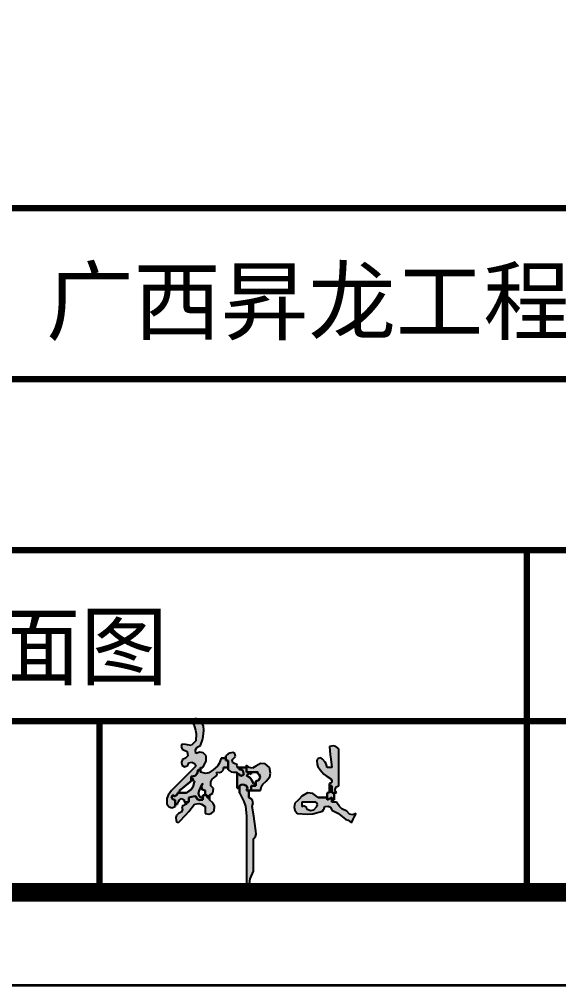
# Model space of a CAD drawing. Header units: millimetres. Extents: x -255 to 9196, y 129 to 426.
# Drawn here: x 3481.3 to 3510.3, y 129.3 to 181.3 of the extents above; entities that cross this region are included whole.
import ezdxf
from ezdxf.enums import TextEntityAlignment as Align

# ---------------------------------------------------------------- set-up
doc = ezdxf.new("R2010")
doc.units = ezdxf.units.MM
doc.layers.add('不打印', color=7, linetype='Continuous', plot=False)
doc.layers.add('地质-图框', color=7, linetype='Continuous')
doc.styles.add('LZ_PMT_LINE', font='', dxfattribs={"height": 2})
doc.styles.get("Standard").update_dxf_attribs({"font": 'simfang.ttf', "height": 2.5})
doc.styles.get('LZ_PMT_LINE').set_extended_font_data('SimSun')

# ---------------------------------------------------------------- blocks, each defined once
blk = doc.blocks.new('zhengyi')
h = blk.add_hatch(color=256)
h.dxf.hatch_style = 1
h.paths.add_polyline_path([(256.6931, 181.627), (256.7081, 181.638), (256.7147, 181.6434), (256.7166, 181.6509), (256.7133, 181.6588), (256.7264, 181.6573), (256.735, 181.6602), (256.7446, 181.6692), (256.7446, 181.6734), (256.7446, 181.6755), (256.7446, 181.6797), (256.7654, 181.6797), (256.7654, 181.7109), (256.7613, 181.7109), (256.7592, 181.7109), (256.755, 181.7109), (256.755, 181.7213), (256.7342, 181.7213), (256.7253, 181.6975), (256.7171, 181.6857), (256.6977, 181.6692), (256.679, 181.6554), (256.6628, 181.6525), (256.6404, 181.6588), (256.6404, 181.6692), (256.63, 181.6692), (256.6264, 181.6519), (256.6161, 181.6415), (256.5987, 181.638), (256.5987, 181.6276), (256.6092, 181.6276), (256.6068, 181.6236), (256.6097, 181.6176), (256.6144, 181.6171), (256.6071, 181.5928), (256.5983, 181.5802), (256.5779, 181.5651), (256.5466, 181.5651), (256.5362, 181.5651), (256.5352, 181.5558), (256.5234, 181.5499), (256.5154, 181.5546), (256.5106, 181.5466), (256.5165, 181.5348), (256.5258, 181.5338), (256.5258, 181.513), (256.5362, 181.513), (256.5387, 181.5219), (256.5409, 181.5264), (256.5466, 181.5338), (256.5547, 181.5386), (256.5665, 181.5326), (256.5675, 181.5234), (256.5883, 181.5234), (256.5883, 181.5317), (256.5883, 181.5359), (256.5883, 181.5442), (256.6007, 181.5469), (256.607, 181.5479), (256.6196, 181.5494), (256.6259, 181.537), (256.6371, 181.5314), (256.6508, 181.5338), (256.6508, 181.5442), (256.6404, 181.5442), (256.633, 181.5545), (256.6316, 181.5633), (256.6352, 181.5755), (256.6414, 181.588), (256.6443, 181.5937), (256.6436, 181.5957), (256.6508, 181.6067), (256.6446, 181.5942), (256.6443, 181.5937), (256.6489, 181.58), (256.6612, 181.5755), (256.6612, 181.5546), (256.6717, 181.5546), (256.6717, 181.5505), (256.6717, 181.5484), (256.6717, 181.5442), (256.6821, 181.5442), (256.6821, 181.5546), (256.6966, 181.563), (256.6993, 181.5846), (256.6873, 181.5963), (256.6871, 181.6149)])
h.paths.add_polyline_path([(256.6664, 181.7317), (256.6531, 181.7455), (256.6375, 181.749), (256.6196, 181.7422), (256.6185, 181.7589), (256.6254, 181.7711), (256.6404, 181.7786), (256.6503, 181.8046), (256.6535, 181.8187), (256.656, 181.8463), (256.6549, 181.8678), (256.6476, 181.881), (256.63, 181.8932), (256.6219, 181.9001), (256.6087, 181.8975), (256.6039, 181.888), (256.6016, 181.884), (256.6045, 181.8781), (256.6092, 181.8776), (256.6189, 181.8476), (256.6211, 181.831), (256.6196, 181.7995), (256.6112, 181.7911), (256.6071, 181.787), (256.5987, 181.7786), (256.5822, 181.7817), (256.5738, 181.7827), (256.5571, 181.7838), (256.553, 181.7734), (256.5573, 181.7625), (256.5675, 181.7578), (256.5804, 181.7507), (256.5831, 181.7317), (256.5727, 181.7213), (256.5602, 181.715), (256.5547, 181.7038), (256.5571, 181.6901), (256.5681, 181.6829), (256.5838, 181.6881), (256.5883, 181.7005), (256.6021, 181.7029), (256.6132, 181.6973), (256.6196, 181.6849), (256.5758, 181.6411), (256.5539, 181.6192), (256.5102, 181.5755), (256.4943, 181.5544), (256.4893, 181.5393), (256.4893, 181.513), (256.4988, 181.5011), (256.5115, 181.4975), (256.5258, 181.5025), (256.5258, 181.5338), (256.5165, 181.5348), (256.5106, 181.5466), (256.5154, 181.5546), (256.5234, 181.5499), (256.5352, 181.5558), (256.5362, 181.5651), (256.5466, 181.5651), (256.5466, 181.5755), (256.5675, 181.5921), (256.5779, 181.6005), (256.5987, 181.6171), (256.5987, 181.6276), (256.5987, 181.638), (256.6161, 181.6415), (256.6264, 181.6519), (256.63, 181.6692), (256.6404, 181.6692), (256.6404, 181.6797), (256.6446, 181.6797), (256.6467, 181.6797), (256.6508, 181.6797), (256.6621, 181.6982), (256.6657, 181.71)])
h.paths.add_polyline_path([(256.6985, 181.5185), (256.6821, 181.5338), (256.6821, 181.5442), (256.6717, 181.5442), (256.6717, 181.5484), (256.6717, 181.5505), (256.6717, 181.5546), (256.6508, 181.5546), (256.6508, 181.5442), (256.6508, 181.5338), (256.6371, 181.5314), (256.6259, 181.537), (256.6196, 181.5494), (256.607, 181.5479), (256.6007, 181.5469), (256.5883, 181.5442), (256.5883, 181.5359), (256.5883, 181.5317), (256.5883, 181.5234), (256.5779, 181.5234), (256.5779, 181.513), (256.5689, 181.5105), (256.5644, 181.5083), (256.5571, 181.5025), (256.5595, 181.4888), (256.5539, 181.4776), (256.5414, 181.4713), (256.5323, 181.4618), (256.5294, 181.4531), (256.531, 181.44), (256.5326, 181.4336), (256.5415, 181.4307), (256.5466, 181.4348), (256.5751, 181.4648), (256.5887, 181.4805), (256.6144, 181.513), (256.6331, 181.5171), (256.646, 181.5142), (256.6612, 181.5025), (256.6612, 181.49), (256.6612, 181.4838), (256.6612, 181.4713), (256.6781, 181.468), (256.6896, 181.4709), (256.7029, 181.4817), (256.7042, 181.5041)])
h.paths.add_polyline_path([(256.8718, 181.6241), (256.8647, 181.6325), (256.8488, 181.6432), (256.8542, 181.6498), (256.8617, 181.6517), (256.8696, 181.6484), (256.8696, 181.6588), (256.8488, 181.6588), (256.8488, 181.6797), (256.8175, 181.6797), (256.8175, 181.6692), (256.8249, 181.6705), (256.8314, 181.6661), (256.8331, 181.6588), (256.8373, 181.6537), (256.8343, 181.6448), (256.8279, 181.6432), (256.8239, 181.6409), (256.8181, 181.6438), (256.8175, 181.6484), (256.8071, 181.6484), (256.8071, 181.5859), (256.8175, 181.5859), (256.8175, 181.5963), (256.8242, 181.6017), (256.8299, 181.6031), (256.8383, 181.6015), (256.8485, 181.5968), (256.8529, 181.5859), (256.8488, 181.5755), (256.8696, 181.5755), (256.8696, 181.5963), (256.8779, 181.5963), (256.8821, 181.5963), (256.8904, 181.5963), (256.8904, 181.6067), (256.88, 181.6067)])
h.paths.add_polyline_path([(256.8314, 181.6661), (256.8249, 181.6705), (256.8175, 181.6692), (256.8175, 181.6797), (256.8071, 181.6797), (256.8083, 181.6871), (256.804, 181.6936), (256.7967, 181.6953), (256.7872, 181.7), (256.7845, 181.7133), (256.7915, 181.7213), (256.7984, 181.7293), (256.7958, 181.7426), (256.7863, 181.7474), (256.7726, 181.7445), (256.7655, 181.7409), (256.755, 181.7317), (256.755, 181.7109), (256.7592, 181.7109), (256.7613, 181.7109), (256.7654, 181.7109), (256.7654, 181.6797), (256.7654, 181.6692), (256.78, 181.6601), (256.79, 181.6576), (256.8071, 181.6588), (256.8071, 181.6484), (256.8175, 181.6484), (256.8181, 181.6438), (256.8239, 181.6409), (256.8279, 181.6432), (256.8343, 181.6448), (256.8373, 181.6537), (256.8331, 181.6588)])
h.paths.add_polyline_path([(256.9529, 181.6797), (256.9333, 181.6953), (256.9124, 181.697), (256.8904, 181.6849), (256.8757, 181.6768), (256.8611, 181.6786), (256.8488, 181.6901), (256.8488, 181.6588), (256.9009, 181.6588), (256.8985, 181.6548), (256.9014, 181.6489), (256.9061, 181.6484), (256.9101, 181.635), (256.9036, 181.622), (256.8904, 181.6171), (256.8904, 181.6067), (256.8904, 181.5963), (256.8821, 181.5963), (256.8779, 181.5963), (256.8696, 181.5963), (256.8696, 181.5755), (256.9113, 181.5755), (256.9168, 181.5943), (256.9228, 181.6039), (256.9373, 181.6171), (256.9534, 181.6373), (256.9577, 181.6543)])
h.paths.add_polyline_path([(256.8792, 181.5198), (256.8738, 181.5341), (256.8592, 181.5442), (256.8592, 181.5755), (256.8488, 181.5755), (256.8529, 181.5859), (256.8485, 181.5968), (256.8383, 181.6015), (256.8299, 181.6031), (256.8242, 181.6017), (256.8175, 181.5963), (256.8175, 181.5859), (256.8175, 181.5651), (256.8372, 181.5262), (256.8438, 181.5041), (256.8488, 181.4609), (256.8488, 181.3234), (256.8488, 181.2546), (256.8488, 181.1171), (256.8571, 181.1171), (256.8613, 181.1171), (256.8696, 181.1171), (256.8621, 181.1541), (256.8646, 181.1764), (256.88, 181.2108), (256.88, 181.2692), (256.88, 181.2983), (256.88, 181.3567), (256.8899, 181.3682), (256.8928, 181.3782), (256.8904, 181.3932), (256.8842, 181.4369), (256.8811, 181.4588), (256.8748, 181.5025)])
h.paths.add_polyline_path([(257.2342, 181.5442), (257.2259, 181.54), (257.2217, 181.538), (257.2134, 181.5338), (257.2134, 181.5442), (257.1717, 181.5442), (257.1488, 181.5623), (257.1241, 181.5641), (257.0988, 181.5494), (257.0863, 181.5369), (257.08, 181.5307), (257.0675, 181.5182), (257.0634, 181.4994), (257.0663, 181.4865), (257.078, 181.4713), (257.1239, 181.4678), (257.1481, 181.47), (257.1926, 181.4817), (257.1967, 181.49), (257.1988, 181.4942), (257.203, 181.5025), (257.2168, 181.5049), (257.2279, 181.4994), (257.2342, 181.4869), (257.261, 181.4733), (257.2739, 181.4647), (257.2967, 181.4452), (257.3081, 181.4409), (257.3137, 181.4376), (257.3228, 181.4296), (257.3311, 181.4463), (257.3353, 181.4546), (257.3436, 181.4713), (257.3275, 181.4654), (257.3134, 181.4689), (257.302, 181.4817), (257.2796, 181.493), (257.269, 181.5025), (257.2551, 181.5234), (257.2467, 181.5234), (257.2426, 181.5234), (257.2342, 181.5234)])
h.paths.add_polyline_path([(257.1677, 181.5176), (257.1695, 181.5106), (257.1665, 181.5025), (257.1531, 181.4888), (257.1376, 181.4853), (257.1196, 181.4921), (257.1186, 181.5014), (257.1068, 181.5073), (257.0988, 181.5025), (257.0988, 181.5109), (257.0988, 181.515), (257.0988, 181.5234), (257.1238, 181.5234), (257.1363, 181.5234), (257.1613, 181.5234)], flags=16)
h.paths.add_polyline_path([(257.2655, 181.663), (257.2655, 181.6963), (257.2655, 181.763), (257.2522, 181.7738), (257.2407, 181.7767), (257.2238, 181.7734), (257.2268, 181.7358), (257.2289, 181.717), (257.2342, 181.6797), (257.2259, 181.6797), (257.2217, 181.6797), (257.2134, 181.6797), (257.2078, 181.6955), (257.2034, 181.7033), (257.1926, 181.7161), (257.1845, 181.7231), (257.1712, 181.7204), (257.1665, 181.7109), (257.1673, 181.6931), (257.171, 181.6831), (257.1821, 181.6692), (257.1979, 181.6497), (257.2078, 181.6409), (257.229, 181.6276), (257.2347, 181.6211), (257.2319, 181.6097), (257.2238, 181.6067), (257.2238, 181.5963), (257.2342, 181.5963), (257.2342, 181.5838), (257.2342, 181.5776), (257.2342, 181.5651), (257.2551, 181.5651), (257.2479, 181.5761), (257.2531, 181.5918), (257.2655, 181.5963)])
h.paths.add_polyline_path([(257.2447, 181.5651), (257.2342, 181.5651), (257.2342, 181.5776), (257.2342, 181.5838), (257.2342, 181.5963), (257.2238, 181.5963), (257.2238, 181.5651), (257.2197, 181.5651), (257.2176, 181.5651), (257.2134, 181.5651), (257.2134, 181.5338), (257.2217, 181.538), (257.2259, 181.54), (257.2342, 181.5442), (257.2342, 181.5338), (257.2447, 181.5338)])
for p, q in [((256.6039, 181.888), (256.6016, 181.884)), ((256.6016, 181.884), (256.6045, 181.8781)), ((256.6087, 181.8975), (256.6039, 181.888)), ((256.6045, 181.8781), (256.6092, 181.8776)), ((256.6219, 181.9001), (256.6087, 181.8975)), ((256.6092, 181.8776), (256.6189, 181.8476)), ((256.63, 181.8932), (256.6219, 181.9001)), ((256.6476, 181.881), (256.63, 181.8932)), ((256.6549, 181.8678), (256.6476, 181.881)), ((256.6189, 181.8476), (256.6211, 181.831)), ((256.6211, 181.831), (256.6196, 181.7995)), ((256.6535, 181.8187), (256.656, 181.8463)), ((256.656, 181.8463), (256.6549, 181.8678)), ((256.5571, 181.7838), (256.553, 181.7734)), ((256.5738, 181.7827), (256.5571, 181.7838)), ((256.6071, 181.787), (256.5987, 181.7786)), ((256.6112, 181.7911), (256.6071, 181.787)), ((256.6196, 181.7995), (256.6112, 181.7911)), ((256.6404, 181.7786), (256.6503, 181.8046)), ((256.6503, 181.8046), (256.6535, 181.8187)), ((256.553, 181.7734), (256.5573, 181.7625)), ((256.5573, 181.7625), (256.5675, 181.7578)), ((256.5675, 181.7578), (256.5804, 181.7507)), ((256.5822, 181.7817), (256.5738, 181.7827)), ((256.5804, 181.7507), (256.5831, 181.7317)), ((256.5987, 181.7786), (256.5822, 181.7817)), ((256.6185, 181.7589), (256.6254, 181.7711)), ((256.6196, 181.7422), (256.6185, 181.7589)), ((256.6375, 181.749), (256.6196, 181.7422)), ((256.6254, 181.7711), (256.6404, 181.7786)), ((256.6531, 181.7455), (256.6375, 181.749)), ((256.6664, 181.7317), (256.6531, 181.7455)), ((256.7655, 181.7409), (256.755, 181.7317)), ((256.7726, 181.7445), (256.7655, 181.7409)), ((256.7863, 181.7474), (256.7726, 181.7445)), ((256.7958, 181.7426), (256.7863, 181.7474)), ((256.7984, 181.7293), (256.7958, 181.7426)), ((257.2407, 181.7767), (257.2238, 181.7734)), ((257.2238, 181.7734), (257.2268, 181.7358)), ((257.2522, 181.7738), (257.2407, 181.7767)), ((257.2655, 181.763), (257.2522, 181.7738)), ((257.2655, 181.6963), (257.2655, 181.763)), ((256.5602, 181.715), (256.5547, 181.7038)), ((256.5547, 181.7038), (256.5571, 181.6901)), ((256.5727, 181.7213), (256.5602, 181.715)), ((256.5831, 181.7317), (256.5727, 181.7213)), ((256.5838, 181.6881), (256.5883, 181.7005)), ((256.5883, 181.7005), (256.6021, 181.7029)), ((256.6021, 181.7029), (256.6132, 181.6973)), ((256.6132, 181.6973), (256.6196, 181.6849)), ((256.6508, 181.6797), (256.6621, 181.6982)), ((256.6621, 181.6982), (256.6657, 181.71)), ((256.6657, 181.71), (256.6664, 181.7317)), ((256.7253, 181.6975), (256.7171, 181.6857)), ((256.7342, 181.7213), (256.7253, 181.6975)), ((256.755, 181.7213), (256.7342, 181.7213)), ((256.7342, 181.7213), (256.755, 181.7213)), ((256.755, 181.7213), (256.7342, 181.7213)), ((256.755, 181.7317), (256.755, 181.7109)), ((256.755, 181.7109), (256.755, 181.7317)), ((256.755, 181.7317), (256.755, 181.7109)), ((256.755, 181.7109), (256.755, 181.7213)), ((256.755, 181.7213), (256.755, 181.7109)), ((256.755, 181.7109), (256.755, 181.7213)), ((256.755, 181.7109), (256.7592, 181.7109)), ((256.7592, 181.7109), (256.755, 181.7109)), ((256.7592, 181.7109), (256.7613, 181.7109)), ((256.7613, 181.7109), (256.7592, 181.7109)), ((256.7613, 181.7109), (256.7654, 181.7109)), ((256.7654, 181.7109), (256.7613, 181.7109)), ((256.7654, 181.7109), (256.7654, 181.6692)), ((256.7654, 181.6692), (256.7654, 181.7109)), ((256.7654, 181.7109), (256.7654, 181.6692)), ((256.7654, 181.6797), (256.7654, 181.7109)), ((256.7654, 181.7109), (256.7654, 181.6797)), ((256.7654, 181.6797), (256.7654, 181.7109)), ((256.7845, 181.7133), (256.7915, 181.7213)), ((256.7872, 181.7), (256.7845, 181.7133)), ((256.7967, 181.6953), (256.7872, 181.7)), ((256.7915, 181.7213), (256.7984, 181.7293)), ((256.9124, 181.697), (256.8904, 181.6849)), ((256.9333, 181.6953), (256.9124, 181.697)), ((257.1712, 181.7204), (257.1665, 181.7109)), ((257.1665, 181.7109), (257.1673, 181.6931)), ((257.1845, 181.7231), (257.1712, 181.7204)), ((257.1926, 181.7161), (257.1845, 181.7231)), ((257.2034, 181.7033), (257.1926, 181.7161)), ((257.2078, 181.6955), (257.2034, 181.7033)), ((257.2268, 181.7358), (257.2289, 181.717)), ((257.2289, 181.717), (257.2342, 181.6797)), ((257.2655, 181.663), (257.2655, 181.6963)), ((256.5571, 181.6901), (256.5681, 181.6829)), ((256.5681, 181.6829), (256.5838, 181.6881)), ((256.6196, 181.6849), (256.5758, 181.6411)), ((256.63, 181.6692), (256.6264, 181.6519)), ((256.6264, 181.6519), (256.63, 181.6692)), ((256.6404, 181.6692), (256.63, 181.6692)), ((256.63, 181.6692), (256.6404, 181.6692)), ((256.6404, 181.6692), (256.63, 181.6692)), ((256.63, 181.6692), (256.6404, 181.6692)), ((256.6404, 181.6692), (256.63, 181.6692)), ((256.63, 181.6692), (256.6404, 181.6692)), ((256.6404, 181.6692), (256.6404, 181.6797)), ((256.6404, 181.6797), (256.6404, 181.6692)), ((256.6404, 181.6692), (256.6404, 181.6797)), ((256.6404, 181.6797), (256.6446, 181.6797)), ((256.6404, 181.6588), (256.6404, 181.6692)), ((256.6404, 181.6692), (256.6404, 181.6588)), ((256.6404, 181.6588), (256.6404, 181.6692)), ((256.6628, 181.6525), (256.6404, 181.6588)), ((256.6446, 181.6797), (256.6467, 181.6797)), ((256.6467, 181.6797), (256.6508, 181.6797)), ((256.679, 181.6554), (256.6628, 181.6525)), ((256.6977, 181.6692), (256.679, 181.6554)), ((256.7171, 181.6857), (256.6977, 181.6692)), ((256.7166, 181.6509), (256.7133, 181.6588)), ((256.7133, 181.6588), (256.7264, 181.6573)), ((256.7264, 181.6573), (256.735, 181.6602)), ((256.735, 181.6602), (256.7446, 181.6692)), ((256.7446, 181.6755), (256.7446, 181.6797)), ((256.7446, 181.6797), (256.7654, 181.6797)), ((256.7654, 181.6797), (256.7446, 181.6797)), ((256.7446, 181.6797), (256.7654, 181.6797)), ((256.7446, 181.6734), (256.7446, 181.6755)), ((256.7446, 181.6692), (256.7446, 181.6734)), ((256.7654, 181.6692), (256.78, 181.6601)), ((256.78, 181.6601), (256.79, 181.6576)), ((256.79, 181.6576), (256.8071, 181.6588)), ((256.804, 181.6936), (256.7967, 181.6953)), ((256.8083, 181.6871), (256.804, 181.6936)), ((256.8071, 181.6797), (256.8083, 181.6871)), ((256.8175, 181.6797), (256.8071, 181.6797)), ((256.8071, 181.6797), (256.8175, 181.6797)), ((256.8175, 181.6797), (256.8071, 181.6797)), ((256.8071, 181.6588), (256.8071, 181.6484)), ((256.8071, 181.6484), (256.8071, 181.6588)), ((256.8071, 181.6588), (256.8071, 181.6484)), ((256.8488, 181.6797), (256.8175, 181.6797)), ((256.8175, 181.6797), (256.8488, 181.6797)), ((256.8488, 181.6797), (256.8175, 181.6797)), ((256.8175, 181.6797), (256.8175, 181.6692)), ((256.8175, 181.6692), (256.8175, 181.6797)), ((256.8175, 181.6797), (256.8175, 181.6692)), ((256.8175, 181.6692), (256.8175, 181.6797)), ((256.8175, 181.6797), (256.8175, 181.6692)), ((256.8175, 181.6692), (256.8175, 181.6797)), ((256.8175, 181.6692), (256.8249, 181.6705)), ((256.8249, 181.6705), (256.8175, 181.6692)), ((256.8249, 181.6705), (256.8314, 181.6661)), ((256.8314, 181.6661), (256.8249, 181.6705)), ((256.8314, 181.6661), (256.8331, 181.6588)), ((256.8331, 181.6588), (256.8314, 181.6661)), ((256.8331, 181.6588), (256.8373, 181.6537)), ((256.8373, 181.6537), (256.8331, 181.6588)), ((256.8373, 181.6537), (256.8343, 181.6448)), ((256.8343, 181.6448), (256.8373, 181.6537)), ((256.8611, 181.6786), (256.8488, 181.6901)), ((256.8488, 181.6901), (256.8488, 181.6588)), ((256.8488, 181.6588), (256.8488, 181.6901)), ((256.8488, 181.6901), (256.8488, 181.6588)), ((256.8488, 181.6588), (256.8488, 181.6797)), ((256.8488, 181.6797), (256.8488, 181.6588)), ((256.8488, 181.6588), (256.8488, 181.6797)), ((256.8696, 181.6588), (256.8488, 181.6588)), ((256.8488, 181.6588), (256.8696, 181.6588)), ((256.8696, 181.6588), (256.8488, 181.6588)), ((256.8488, 181.6588), (256.9009, 181.6588)), ((256.9009, 181.6588), (256.8488, 181.6588)), ((256.8488, 181.6588), (256.9009, 181.6588)), ((256.8757, 181.6768), (256.8611, 181.6786)), ((256.8696, 181.6484), (256.8696, 181.6588)), ((256.8696, 181.6588), (256.8696, 181.6484)), ((256.8696, 181.6484), (256.8696, 181.6588)), ((256.9009, 181.6588), (256.8696, 181.6588)), ((256.8696, 181.6588), (256.9009, 181.6588)), ((256.9009, 181.6588), (256.8696, 181.6588)), ((256.8696, 181.6588), (256.8696, 181.6484)), ((256.8696, 181.6484), (256.8696, 181.6588)), ((256.8696, 181.6588), (256.8696, 181.6484)), ((256.8904, 181.6849), (256.8757, 181.6768)), ((256.9009, 181.6588), (256.8985, 181.6548)), ((256.8985, 181.6548), (256.9009, 181.6588)), ((256.8985, 181.6548), (256.9014, 181.6489)), ((256.9014, 181.6489), (256.8985, 181.6548)), ((256.9529, 181.6797), (256.9333, 181.6953)), ((256.9577, 181.6543), (256.9529, 181.6797)), ((256.9534, 181.6373), (256.9577, 181.6543)), ((257.1673, 181.6931), (257.171, 181.6831)), ((257.171, 181.6831), (257.1821, 181.6692)), ((257.1821, 181.6692), (257.1979, 181.6497)), ((257.2134, 181.6797), (257.2078, 181.6955)), ((257.2217, 181.6797), (257.2134, 181.6797)), ((257.2259, 181.6797), (257.2217, 181.6797)), ((257.2342, 181.6797), (257.2259, 181.6797)), ((257.2655, 181.5963), (257.2655, 181.663)), ((256.5539, 181.6192), (256.5102, 181.5755)), ((256.5758, 181.6411), (256.5539, 181.6192)), ((256.5779, 181.6005), (256.5987, 181.6171)), ((256.5987, 181.6171), (256.5779, 181.6005)), ((256.6161, 181.6415), (256.5987, 181.638)), ((256.5987, 181.638), (256.6161, 181.6415)), ((256.5987, 181.638), (256.5987, 181.6276)), ((256.5987, 181.6276), (256.5987, 181.638)), ((256.5987, 181.638), (256.5987, 181.6276)), ((256.5987, 181.6171), (256.5987, 181.638)), ((256.5987, 181.638), (256.5987, 181.6171)), ((256.5987, 181.6171), (256.5987, 181.638)), ((256.5987, 181.6276), (256.6092, 181.6276)), ((256.6092, 181.6276), (256.5987, 181.6276)), ((256.5987, 181.6276), (256.6092, 181.6276)), ((256.6092, 181.6276), (256.5987, 181.6276)), ((256.5987, 181.6276), (256.6092, 181.6276)), ((256.6092, 181.6276), (256.5987, 181.6276)), ((256.5987, 181.6276), (256.5987, 181.6171)), ((256.5987, 181.6171), (256.5987, 181.6276)), ((256.5987, 181.6276), (256.5987, 181.6171)), ((256.6092, 181.6276), (256.6068, 181.6236)), ((256.6068, 181.6236), (256.6092, 181.6276)), ((256.6068, 181.6236), (256.6097, 181.6176)), ((256.6097, 181.6176), (256.6068, 181.6236)), ((256.6144, 181.6171), (256.6071, 181.5928)), ((256.6071, 181.5928), (256.6144, 181.6171)), ((256.6097, 181.6176), (256.6144, 181.6171)), ((256.6144, 181.6171), (256.6097, 181.6176)), ((256.6264, 181.6519), (256.6161, 181.6415)), ((256.6161, 181.6415), (256.6264, 181.6519)), ((256.6871, 181.6149), (256.6931, 181.627)), ((256.6873, 181.5963), (256.6871, 181.6149)), ((256.6931, 181.627), (256.7081, 181.638)), ((256.7081, 181.638), (256.7147, 181.6434)), ((256.7147, 181.6434), (256.7166, 181.6509)), ((256.8175, 181.6484), (256.8071, 181.6484)), ((256.8071, 181.6484), (256.8175, 181.6484)), ((256.8175, 181.6484), (256.8071, 181.6484)), ((256.8071, 181.6484), (256.8071, 181.5859)), ((256.8071, 181.5859), (256.8071, 181.6484)), ((256.8071, 181.6484), (256.8071, 181.5859)), ((256.8071, 181.6484), (256.8175, 181.6484)), ((256.8175, 181.6484), (256.8071, 181.6484)), ((256.8071, 181.6484), (256.8175, 181.6484)), ((256.8181, 181.6438), (256.8175, 181.6484)), ((256.8175, 181.6484), (256.8181, 181.6438)), ((256.8239, 181.6409), (256.8181, 181.6438)), ((256.8181, 181.6438), (256.8239, 181.6409)), ((256.8279, 181.6432), (256.8239, 181.6409)), ((256.8239, 181.6409), (256.8279, 181.6432)), ((256.8343, 181.6448), (256.8279, 181.6432)), ((256.8279, 181.6432), (256.8343, 181.6448)), ((256.8488, 181.6432), (256.8542, 181.6498)), ((256.8542, 181.6498), (256.8488, 181.6432)), ((256.8647, 181.6325), (256.8488, 181.6432)), ((256.8488, 181.6432), (256.8647, 181.6325)), ((256.8542, 181.6498), (256.8617, 181.6517)), ((256.8617, 181.6517), (256.8542, 181.6498)), ((256.8617, 181.6517), (256.8696, 181.6484)), ((256.8696, 181.6484), (256.8617, 181.6517)), ((256.8718, 181.6241), (256.8647, 181.6325)), ((256.8647, 181.6325), (256.8718, 181.6241)), ((256.88, 181.6067), (256.8718, 181.6241)), ((256.8718, 181.6241), (256.88, 181.6067)), ((256.9036, 181.622), (256.8904, 181.6171)), ((256.8904, 181.6171), (256.9036, 181.622)), ((256.8904, 181.6171), (256.8904, 181.5963)), ((256.8904, 181.5963), (256.8904, 181.6171)), ((256.8904, 181.6171), (256.8904, 181.5963)), ((256.8904, 181.6067), (256.8904, 181.6171)), ((256.8904, 181.6171), (256.8904, 181.6067)), ((256.8904, 181.6067), (256.8904, 181.6171)), ((256.9014, 181.6489), (256.9061, 181.6484)), ((256.9061, 181.6484), (256.9014, 181.6489)), ((256.9101, 181.635), (256.9036, 181.622)), ((256.9036, 181.622), (256.9101, 181.635)), ((256.9061, 181.6484), (256.9101, 181.635)), ((256.9101, 181.635), (256.9061, 181.6484)), ((256.9228, 181.6039), (256.9373, 181.6171)), ((256.9373, 181.6171), (256.9534, 181.6373)), ((257.1979, 181.6497), (257.2078, 181.6409)), ((257.2078, 181.6409), (257.229, 181.6276)), ((257.2319, 181.6097), (257.2238, 181.6067)), ((257.229, 181.6276), (257.2347, 181.6211)), ((257.2347, 181.6211), (257.2319, 181.6097)), ((256.5102, 181.5755), (256.4943, 181.5544)), ((256.5466, 181.5755), (256.5675, 181.5921)), ((256.5675, 181.5921), (256.5466, 181.5755)), ((256.5466, 181.5651), (256.5466, 181.5755)), ((256.5466, 181.5755), (256.5466, 181.5651)), ((256.5466, 181.5651), (256.5466, 181.5755)), ((256.5466, 181.5755), (256.5466, 181.5651)), ((256.5466, 181.5651), (256.5466, 181.5755)), ((256.5466, 181.5755), (256.5466, 181.5651)), ((256.5675, 181.5921), (256.5779, 181.6005)), ((256.5779, 181.6005), (256.5675, 181.5921)), ((256.5983, 181.5802), (256.5779, 181.5651)), ((256.5779, 181.5651), (256.5983, 181.5802)), ((256.6071, 181.5928), (256.5983, 181.5802)), ((256.5983, 181.5802), (256.6071, 181.5928)), ((256.6316, 181.5633), (256.6352, 181.5755)), ((256.6352, 181.5755), (256.6316, 181.5633)), ((256.6352, 181.5755), (256.6414, 181.588)), ((256.6414, 181.588), (256.6352, 181.5755)), ((256.6414, 181.588), (256.6446, 181.5942)), ((256.6446, 181.5942), (256.6414, 181.588)), ((256.6508, 181.6067), (256.6436, 181.5957)), ((256.6436, 181.5957), (256.6508, 181.6067)), ((256.6436, 181.5957), (256.6489, 181.58)), ((256.6489, 181.58), (256.6436, 181.5957)), ((256.6446, 181.5942), (256.6508, 181.6067)), ((256.6508, 181.6067), (256.6446, 181.5942)), ((256.6489, 181.58), (256.6612, 181.5755)), ((256.6612, 181.5755), (256.6489, 181.58)), ((256.6612, 181.5755), (256.6612, 181.5546)), ((256.6612, 181.5546), (256.6612, 181.5755)), ((256.6612, 181.5755), (256.6612, 181.5546)), ((256.6612, 181.5546), (256.6612, 181.5755)), ((256.6612, 181.5755), (256.6612, 181.5546)), ((256.6612, 181.5546), (256.6612, 181.5755)), ((256.6993, 181.5846), (256.6873, 181.5963)), ((256.6966, 181.563), (256.6993, 181.5846)), ((256.8071, 181.5859), (256.8175, 181.5859)), ((256.8175, 181.5859), (256.8071, 181.5859)), ((256.8071, 181.5859), (256.8175, 181.5859)), ((256.8242, 181.6017), (256.8175, 181.5963)), ((256.8175, 181.5963), (256.8242, 181.6017)), ((256.8175, 181.5963), (256.8175, 181.5651)), ((256.8175, 181.5651), (256.8175, 181.5963)), ((256.8175, 181.5963), (256.8175, 181.5651)), ((256.8175, 181.5859), (256.8175, 181.5963)), ((256.8175, 181.5963), (256.8175, 181.5859)), ((256.8175, 181.5859), (256.8175, 181.5963)), ((256.8299, 181.6031), (256.8242, 181.6017)), ((256.8242, 181.6017), (256.8299, 181.6031)), ((256.8383, 181.6015), (256.8299, 181.6031)), ((256.8299, 181.6031), (256.8383, 181.6015)), ((256.8485, 181.5968), (256.8383, 181.6015)), ((256.8383, 181.6015), (256.8485, 181.5968)), ((256.8529, 181.5859), (256.8485, 181.5968)), ((256.8485, 181.5968), (256.8529, 181.5859)), ((256.8488, 181.5755), (256.8529, 181.5859)), ((256.8529, 181.5859), (256.8488, 181.5755)), ((256.8592, 181.5755), (256.8488, 181.5755)), ((256.8488, 181.5755), (256.8592, 181.5755)), ((256.8592, 181.5755), (256.8488, 181.5755)), ((256.8488, 181.5755), (256.8696, 181.5755)), ((256.8696, 181.5755), (256.8488, 181.5755)), ((256.8488, 181.5755), (256.8696, 181.5755)), ((256.8592, 181.5442), (256.8592, 181.5755)), ((256.8592, 181.5755), (256.8592, 181.5442)), ((256.8592, 181.5442), (256.8592, 181.5755)), ((256.8696, 181.5755), (256.8696, 181.5963)), ((256.8696, 181.5963), (256.8696, 181.5755)), ((256.8696, 181.5755), (256.8696, 181.5963)), ((256.8696, 181.5963), (256.8779, 181.5963)), ((256.8779, 181.5963), (256.8696, 181.5963)), ((256.8696, 181.5963), (256.8696, 181.5755)), ((256.8696, 181.5755), (256.8696, 181.5963)), ((256.8696, 181.5963), (256.8696, 181.5755)), ((256.8696, 181.5755), (256.9113, 181.5755)), ((256.9113, 181.5755), (256.8696, 181.5755)), ((256.8696, 181.5755), (256.9113, 181.5755)), ((256.8779, 181.5963), (256.8821, 181.5963)), ((256.8821, 181.5963), (256.8779, 181.5963)), ((256.8904, 181.6067), (256.88, 181.6067)), ((256.88, 181.6067), (256.8904, 181.6067)), ((256.8904, 181.6067), (256.88, 181.6067)), ((256.88, 181.6067), (256.8904, 181.6067)), ((256.8904, 181.6067), (256.88, 181.6067)), ((256.88, 181.6067), (256.8904, 181.6067)), ((256.8821, 181.5963), (256.8904, 181.5963)), ((256.8904, 181.5963), (256.8821, 181.5963)), ((256.8904, 181.5963), (256.8904, 181.6067)), ((256.8904, 181.6067), (256.8904, 181.5963)), ((256.8904, 181.5963), (256.8904, 181.6067)), ((256.9113, 181.5755), (256.9168, 181.5943)), ((256.9168, 181.5943), (256.9228, 181.6039)), ((257.2238, 181.6067), (257.2238, 181.5963)), ((257.2238, 181.5963), (257.2238, 181.6067)), ((257.2238, 181.6067), (257.2238, 181.5963)), ((257.2342, 181.5963), (257.2238, 181.5963)), ((257.2238, 181.5963), (257.2342, 181.5963)), ((257.2342, 181.5963), (257.2238, 181.5963)), ((257.2238, 181.5963), (257.2238, 181.5651)), ((257.2238, 181.5651), (257.2238, 181.5963)), ((257.2238, 181.5963), (257.2238, 181.5651)), ((257.2238, 181.5963), (257.2342, 181.5963)), ((257.2342, 181.5963), (257.2238, 181.5963)), ((257.2238, 181.5963), (257.2342, 181.5963)), ((257.2342, 181.5838), (257.2342, 181.5963)), ((257.2342, 181.5963), (257.2342, 181.5838)), ((257.2342, 181.5776), (257.2342, 181.5838)), ((257.2342, 181.5838), (257.2342, 181.5776)), ((257.2342, 181.5651), (257.2342, 181.5776)), ((257.2342, 181.5776), (257.2342, 181.5651)), ((257.2479, 181.5761), (257.2531, 181.5918)), ((257.2551, 181.5651), (257.2479, 181.5761)), ((257.2531, 181.5918), (257.2655, 181.5963)), ((256.4943, 181.5544), (256.4893, 181.5393)), ((256.4893, 181.5393), (256.4893, 181.513)), ((256.5154, 181.5546), (256.5106, 181.5466)), ((256.5106, 181.5466), (256.5154, 181.5546)), ((256.5106, 181.5466), (256.5165, 181.5348)), ((256.5165, 181.5348), (256.5106, 181.5466)), ((256.5234, 181.5499), (256.5154, 181.5546)), ((256.5154, 181.5546), (256.5234, 181.5499)), ((256.5165, 181.5348), (256.5258, 181.5338)), ((256.5258, 181.5338), (256.5165, 181.5348)), ((256.5352, 181.5558), (256.5234, 181.5499)), ((256.5234, 181.5499), (256.5352, 181.5558)), ((256.5258, 181.5338), (256.5258, 181.513)), ((256.5258, 181.513), (256.5258, 181.5338)), ((256.5258, 181.5338), (256.5258, 181.513)), ((256.5258, 181.5025), (256.5258, 181.5338)), ((256.5258, 181.5338), (256.5258, 181.5025)), ((256.5258, 181.5025), (256.5258, 181.5338)), ((256.5362, 181.5651), (256.5352, 181.5558)), ((256.5352, 181.5558), (256.5362, 181.5651)), ((256.5779, 181.5651), (256.5362, 181.5651)), ((256.5362, 181.5651), (256.5779, 181.5651)), ((256.5779, 181.5651), (256.5362, 181.5651)), ((256.5362, 181.5651), (256.5466, 181.5651)), ((256.5466, 181.5651), (256.5362, 181.5651)), ((256.5362, 181.5651), (256.5466, 181.5651)), ((256.5362, 181.513), (256.5387, 181.5219)), ((256.5387, 181.5219), (256.5409, 181.5264)), ((256.5409, 181.5264), (256.5466, 181.5338)), ((256.5466, 181.5651), (256.5779, 181.5651)), ((256.5779, 181.5651), (256.5466, 181.5651)), ((256.5466, 181.5651), (256.5779, 181.5651)), ((256.5466, 181.5338), (256.5547, 181.5386)), ((256.5547, 181.5386), (256.5665, 181.5326)), ((256.5665, 181.5326), (256.5675, 181.5234)), ((256.5675, 181.5234), (256.5883, 181.5234)), ((256.5883, 181.5234), (256.5675, 181.5234)), ((256.5675, 181.5234), (256.5883, 181.5234)), ((256.5883, 181.5234), (256.5779, 181.5234)), ((256.5779, 181.5234), (256.5883, 181.5234)), ((256.5883, 181.5234), (256.5779, 181.5234)), ((256.5779, 181.5234), (256.5779, 181.513)), ((256.5779, 181.513), (256.5779, 181.5234)), ((256.5779, 181.5234), (256.5779, 181.513)), ((256.5883, 181.5442), (256.6007, 181.5469)), ((256.6007, 181.5469), (256.5883, 181.5442)), ((256.5883, 181.5359), (256.5883, 181.5442)), ((256.5883, 181.5442), (256.5883, 181.5359)), ((256.5883, 181.5317), (256.5883, 181.5359)), ((256.5883, 181.5359), (256.5883, 181.5317)), ((256.5883, 181.5234), (256.5883, 181.5317)), ((256.5883, 181.5317), (256.5883, 181.5234)), ((256.6007, 181.5469), (256.607, 181.5479)), ((256.607, 181.5479), (256.6007, 181.5469)), ((256.607, 181.5479), (256.6196, 181.5494)), ((256.6196, 181.5494), (256.607, 181.5479)), ((256.6196, 181.5494), (256.6259, 181.537)), ((256.6259, 181.537), (256.6196, 181.5494)), ((256.6259, 181.537), (256.6371, 181.5314)), ((256.6371, 181.5314), (256.6259, 181.537)), ((256.633, 181.5545), (256.6316, 181.5633)), ((256.6316, 181.5633), (256.633, 181.5545)), ((256.6404, 181.5442), (256.633, 181.5545)), ((256.633, 181.5545), (256.6404, 181.5442)), ((256.6371, 181.5314), (256.6508, 181.5338)), ((256.6508, 181.5338), (256.6371, 181.5314)), ((256.6508, 181.5442), (256.6404, 181.5442)), ((256.6404, 181.5442), (256.6508, 181.5442)), ((256.6508, 181.5442), (256.6404, 181.5442)), ((256.6404, 181.5442), (256.6508, 181.5442)), ((256.6508, 181.5442), (256.6404, 181.5442)), ((256.6404, 181.5442), (256.6508, 181.5442)), ((256.6717, 181.5546), (256.6508, 181.5546)), ((256.6508, 181.5546), (256.6717, 181.5546)), ((256.6717, 181.5546), (256.6508, 181.5546)), ((256.6508, 181.5546), (256.6508, 181.5338)), ((256.6508, 181.5338), (256.6508, 181.5546)), ((256.6508, 181.5546), (256.6508, 181.5338)), ((256.6508, 181.5442), (256.6508, 181.5546)), ((256.6508, 181.5546), (256.6508, 181.5442)), ((256.6508, 181.5442), (256.6508, 181.5546)), ((256.6508, 181.5546), (256.6612, 181.5546)), ((256.6612, 181.5546), (256.6508, 181.5546)), ((256.6508, 181.5546), (256.6612, 181.5546)), ((256.6508, 181.5338), (256.6508, 181.5442)), ((256.6508, 181.5442), (256.6508, 181.5338)), ((256.6508, 181.5338), (256.6508, 181.5442)), ((256.6612, 181.5546), (256.6717, 181.5546)), ((256.6717, 181.5546), (256.6612, 181.5546)), ((256.6612, 181.5546), (256.6717, 181.5546)), ((256.6717, 181.5546), (256.6717, 181.5505)), ((256.6717, 181.5505), (256.6717, 181.5546)), ((256.6717, 181.5505), (256.6717, 181.5484)), ((256.6717, 181.5484), (256.6717, 181.5505)), ((256.6717, 181.5484), (256.6717, 181.5442)), ((256.6717, 181.5442), (256.6717, 181.5484)), ((256.6717, 181.5442), (256.6821, 181.5442)), ((256.6821, 181.5442), (256.6717, 181.5442)), ((256.6717, 181.5442), (256.6821, 181.5442)), ((256.6821, 181.5442), (256.6717, 181.5442)), ((256.6717, 181.5442), (256.6821, 181.5442)), ((256.6821, 181.5442), (256.6717, 181.5442)), ((256.6821, 181.5546), (256.6966, 181.563)), ((256.6821, 181.5442), (256.6821, 181.5546)), ((256.6821, 181.5546), (256.6821, 181.5442)), ((256.6821, 181.5442), (256.6821, 181.5546)), ((256.6821, 181.5338), (256.6821, 181.5442)), ((256.6821, 181.5442), (256.6821, 181.5338)), ((256.6821, 181.5338), (256.6821, 181.5442)), ((256.6985, 181.5185), (256.6821, 181.5338)), ((256.8175, 181.5651), (256.8372, 181.5262)), ((256.8372, 181.5262), (256.8438, 181.5041)), ((256.8738, 181.5341), (256.8592, 181.5442)), ((256.8792, 181.5198), (256.8738, 181.5341)), ((257.08, 181.5307), (257.0675, 181.5182)), ((257.0863, 181.5369), (257.08, 181.5307)), ((257.0988, 181.5494), (257.0863, 181.5369)), ((257.1241, 181.5641), (257.0988, 181.5494)), ((257.1238, 181.5234), (257.0988, 181.5234)), ((257.0988, 181.5234), (257.0988, 181.515)), ((257.1363, 181.5234), (257.1238, 181.5234)), ((257.1488, 181.5623), (257.1241, 181.5641)), ((257.1613, 181.5234), (257.1363, 181.5234)), ((257.1717, 181.5442), (257.1488, 181.5623)), ((257.1677, 181.5176), (257.1613, 181.5234)), ((257.2134, 181.5442), (257.1717, 181.5442)), ((257.1717, 181.5442), (257.2134, 181.5442)), ((257.2134, 181.5442), (257.1717, 181.5442)), ((257.2176, 181.5651), (257.2134, 181.5651)), ((257.2134, 181.5651), (257.2134, 181.5338)), ((257.2134, 181.5338), (257.2134, 181.5651)), ((257.2134, 181.5651), (257.2134, 181.5338)), ((257.2134, 181.5338), (257.2134, 181.5442)), ((257.2134, 181.5442), (257.2134, 181.5338)), ((257.2134, 181.5338), (257.2134, 181.5442)), ((257.2217, 181.538), (257.2134, 181.5338)), ((257.2134, 181.5338), (257.2217, 181.538)), ((257.2197, 181.5651), (257.2176, 181.5651)), ((257.2238, 181.5651), (257.2197, 181.5651)), ((257.2259, 181.54), (257.2217, 181.538)), ((257.2217, 181.538), (257.2259, 181.54)), ((257.2342, 181.5442), (257.2259, 181.54)), ((257.2259, 181.54), (257.2342, 181.5442)), ((257.2447, 181.5651), (257.2342, 181.5651)), ((257.2342, 181.5651), (257.2447, 181.5651)), ((257.2447, 181.5651), (257.2342, 181.5651)), ((257.2342, 181.5651), (257.2551, 181.5651)), ((257.2551, 181.5651), (257.2342, 181.5651)), ((257.2342, 181.5651), (257.2551, 181.5651)), ((257.2342, 181.5234), (257.2342, 181.5442)), ((257.2342, 181.5442), (257.2342, 181.5234)), ((257.2342, 181.5234), (257.2342, 181.5442)), ((257.2342, 181.5442), (257.2342, 181.5338)), ((257.2342, 181.5338), (257.2342, 181.5442)), ((257.2342, 181.5442), (257.2342, 181.5338)), ((257.2342, 181.5338), (257.2447, 181.5338)), ((257.2447, 181.5338), (257.2342, 181.5338)), ((257.2342, 181.5338), (257.2447, 181.5338)), ((257.2426, 181.5234), (257.2342, 181.5234)), ((257.2467, 181.5234), (257.2426, 181.5234)), ((257.2447, 181.5338), (257.2447, 181.5651)), ((257.2447, 181.5651), (257.2447, 181.5338)), ((257.2447, 181.5338), (257.2447, 181.5651)), ((257.2551, 181.5234), (257.2467, 181.5234)), ((257.269, 181.5025), (257.2551, 181.5234)), ((256.4893, 181.513), (256.4988, 181.5011)), ((256.4988, 181.5011), (256.5115, 181.4975)), ((256.5115, 181.4975), (256.5258, 181.5025)), ((256.5258, 181.513), (256.5362, 181.513)), ((256.5362, 181.513), (256.5258, 181.513)), ((256.5258, 181.513), (256.5362, 181.513)), ((256.5595, 181.4888), (256.5539, 181.4776)), ((256.5644, 181.5083), (256.5571, 181.5025)), ((256.5571, 181.5025), (256.5595, 181.4888)), ((256.5689, 181.5105), (256.5644, 181.5083)), ((256.5779, 181.513), (256.5689, 181.5105)), ((256.5751, 181.4648), (256.5887, 181.4805)), ((256.5887, 181.4805), (256.6144, 181.513)), ((256.6144, 181.513), (256.6331, 181.5171)), ((256.6331, 181.5171), (256.646, 181.5142)), ((256.646, 181.5142), (256.6612, 181.5025)), ((256.6612, 181.5025), (256.6612, 181.49)), ((256.6612, 181.49), (256.6612, 181.4838)), ((256.6612, 181.4838), (256.6612, 181.4713)), ((256.6896, 181.4709), (256.7029, 181.4817)), ((256.7042, 181.5041), (256.6985, 181.5185)), ((256.7029, 181.4817), (256.7042, 181.5041)), ((256.8438, 181.5041), (256.8488, 181.4609)), ((256.8748, 181.5025), (256.8792, 181.5198)), ((256.8811, 181.4588), (256.8748, 181.5025)), ((257.0675, 181.5182), (257.0634, 181.4994)), ((257.0634, 181.4994), (257.0663, 181.4865)), ((257.0663, 181.4865), (257.078, 181.4713)), ((257.0988, 181.515), (257.0988, 181.5109)), ((257.0988, 181.5109), (257.0988, 181.5025)), ((257.0988, 181.5025), (257.1068, 181.5073)), ((257.1068, 181.5073), (257.1186, 181.5014)), ((257.1186, 181.5014), (257.1196, 181.4921)), ((257.1196, 181.4921), (257.1376, 181.4853)), ((257.1376, 181.4853), (257.1531, 181.4888)), ((257.1481, 181.47), (257.1926, 181.4817)), ((257.1531, 181.4888), (257.1665, 181.5025)), ((257.1665, 181.5025), (257.1695, 181.5106)), ((257.1695, 181.5106), (257.1677, 181.5176)), ((257.1926, 181.4817), (257.1967, 181.49)), ((257.1967, 181.49), (257.1988, 181.4942)), ((257.1988, 181.4942), (257.203, 181.5025)), ((257.203, 181.5025), (257.2168, 181.5049)), ((257.2168, 181.5049), (257.2279, 181.4994)), ((257.2279, 181.4994), (257.2342, 181.4869)), ((257.2342, 181.4869), (257.261, 181.4733)), ((257.2796, 181.493), (257.269, 181.5025)), ((257.302, 181.4817), (257.2796, 181.493)), ((257.3134, 181.4689), (257.302, 181.4817)), ((256.5323, 181.4618), (256.5294, 181.4531)), ((256.5294, 181.4531), (256.531, 181.44)), ((256.531, 181.44), (256.5326, 181.4336)), ((256.5414, 181.4713), (256.5323, 181.4618)), ((256.5539, 181.4776), (256.5414, 181.4713)), ((256.5415, 181.4307), (256.5466, 181.4348)), ((256.5466, 181.4348), (256.5751, 181.4648)), ((256.6612, 181.4713), (256.6781, 181.468)), ((256.6781, 181.468), (256.6896, 181.4709)), ((256.8488, 181.4609), (256.8488, 181.3234)), ((256.8842, 181.4369), (256.8811, 181.4588)), ((256.8904, 181.3932), (256.8842, 181.4369)), ((257.078, 181.4713), (257.1239, 181.4678)), ((257.1239, 181.4678), (257.1481, 181.47)), ((257.261, 181.4733), (257.2739, 181.4647)), ((257.2739, 181.4647), (257.2967, 181.4452)), ((257.2967, 181.4452), (257.3081, 181.4409)), ((257.3081, 181.4409), (257.3137, 181.4376)), ((257.3275, 181.4654), (257.3134, 181.4689)), ((257.3137, 181.4376), (257.3228, 181.4296)), ((257.3228, 181.4296), (257.3311, 181.4463)), ((257.3436, 181.4713), (257.3275, 181.4654)), ((257.3311, 181.4463), (257.3353, 181.4546)), ((257.3353, 181.4546), (257.3436, 181.4713)), ((256.5326, 181.4336), (256.5415, 181.4307)), ((256.8928, 181.3782), (256.8904, 181.3932)), ((256.88, 181.3567), (256.8899, 181.3682)), ((256.88, 181.2983), (256.88, 181.3567)), ((256.8899, 181.3682), (256.8928, 181.3782)), ((256.8488, 181.3234), (256.8488, 181.2546)), ((256.88, 181.2692), (256.88, 181.2983)), ((256.88, 181.2108), (256.88, 181.2692)), ((256.8488, 181.2546), (256.8488, 181.1171)), ((256.8621, 181.1541), (256.8646, 181.1764)), ((256.8646, 181.1764), (256.88, 181.2108)), ((256.8696, 181.1171), (256.8621, 181.1541)), ((256.8488, 181.1171), (256.8571, 181.1171)), ((256.8571, 181.1171), (256.8613, 181.1171)), ((256.8613, 181.1171), (256.8696, 181.1171))]:
    blk.add_line(p, q)

msp = doc.modelspace()

# ---------------------------------------------------------------- linework, layer by layer
at = {"const_width": 0.345}
for points in [[(3416.631, 171.112), (3600.49, 171.112), (3600.49, 134.34), (3416.631, 134.34), (3416.631, 171.112)], [(3416.631, 171.112), (3600.49, 171.112), (3600.49, 134.34), (3416.631, 134.34), (3416.631, 171.112)], [(3416.631, 161.919), (3600.49, 161.919)], [(3416.631, 152.726), (3600.49, 152.726)], [(3508.56, 152.726), (3508.56, 134.34)], [(3416.631, 143.533), (3600.49, 143.533)], [(3439.613, 143.533), (3600.49, 143.533)], [(3485.583, 143.533), (3485.583, 134.34)]]:
    msp.add_lwpolyline(points, dxfattribs=at)
at = {"layer": '不打印', "linetype": 'Continuous', "const_width": 0.15}
msp.add_lwpolyline([(3185.49, 129.34), (3605.49, 129.34), (3605.49, 426.34), (3185.49, 426.34), (3185.49, 129.34)], dxfattribs=at)
at = {"layer": '地质-图框', "linetype": 'Continuous', "const_width": 1}
msp.add_lwpolyline([(3190.49, 134.34), (3600.49, 134.34), (3600.49, 421.34), (3190.49, 421.34), (3190.49, 134.34), (3600.49, 134.34)], dxfattribs=at)

# ---------------------------------------------------------------- block references
at = {"linetype": 'Continuous', "xscale": 11.90925452421711, "yscale": 11.90925452421711, "zscale": 11.90925452421711}
msp.add_blockref('zhengyi', (434.61, -2022.617), dxfattribs=at)

# ---------------------------------------------------------------- texts
at = {"style": 'LZ_PMT_LINE'}
msp.add_text('广西昇龙工程勘察设计检测有限公司', height=3.44736, dxfattribs=at).set_placement((3520.328, 164.392), align=Align.CENTER)
msp.add_text('工程地质剖面图', height=3.4474).set_placement((3472.794, 145.845), align=Align.CENTER)

doc.saveas('drawing.dxf')
